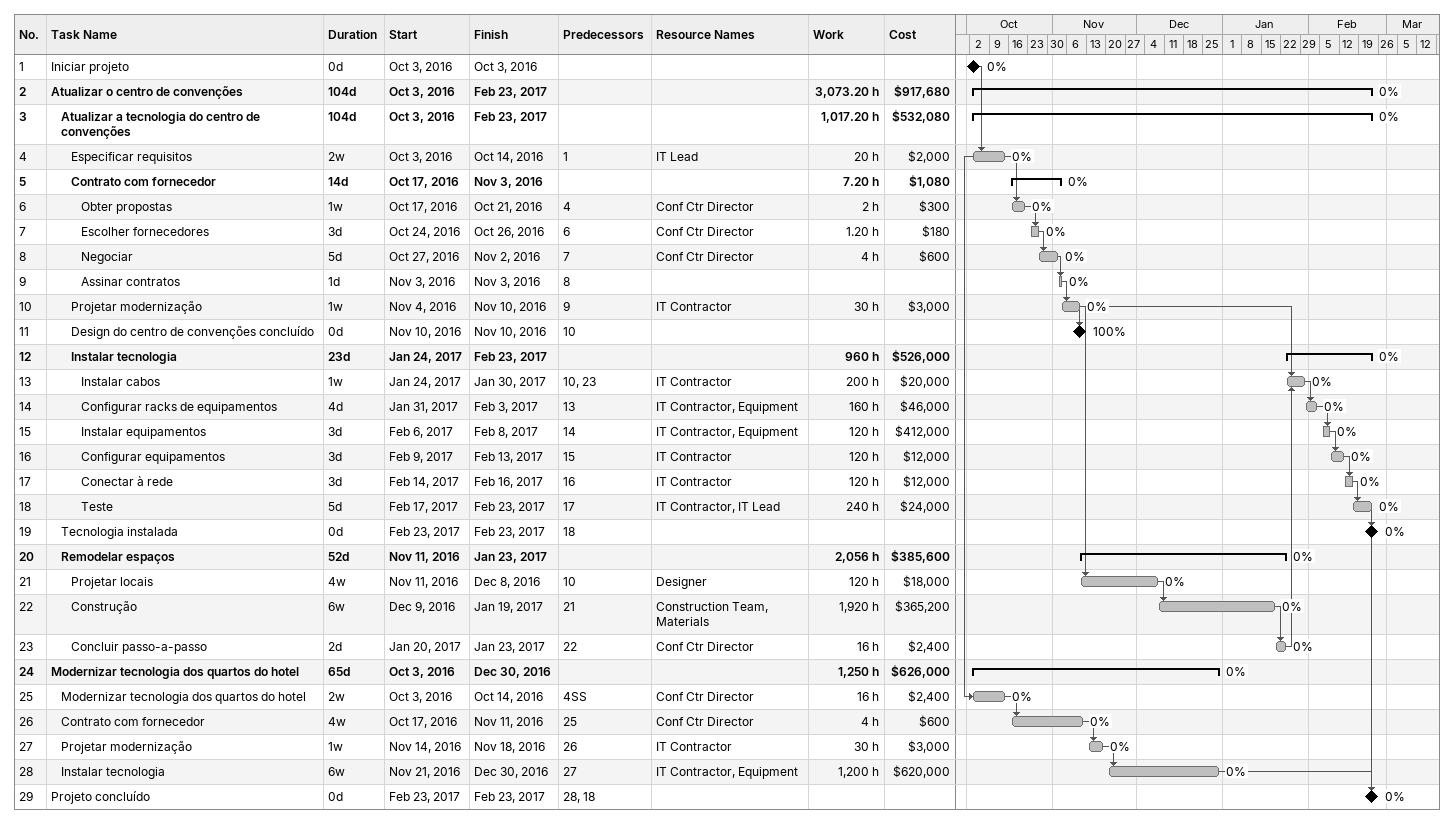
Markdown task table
| ID | Level | Task | Duration | Start | Finish | Predecessors | Resources | % complete | Work (h) | Cost ($) |
|---|---|---|---|---|---|---|---|---|---|---|
| 1 | 1 | Iniciar projeto | 0d | 2016-10-03 | 2016-10-03 |  |  | 0 |  |  |
| 2 | 1 | **Atualizar o centro de convenções** | 104d | 2016-10-03 | 2017-02-23 |  |  | 0 | 3073.20 | 917680 |
| 3 | 2 | **Atualizar a tecnologia do centro de convenções** | 104d | 2016-10-03 | 2017-02-23 |  |  | 0 | 1017.20 | 532080 |
| 4 | 3 | Especificar requisitos | 2w | 2016-10-03 | 2016-10-14 | 1 | IT Lead | 0 | 20 | 2000 |
| 5 | 3 | **Contrato com fornecedor** | 14d | 2016-10-17 | 2016-11-03 |  |  | 0 | 7.20 | 1080 |
| 6 | 4 | Obter propostas | 1w | 2016-10-17 | 2016-10-21 | 4 | Conf Ctr Director | 0 | 2 | 300 |
| 7 | 4 | Escolher fornecedores | 3d | 2016-10-24 | 2016-10-26 | 6 | Conf Ctr Director | 0 | 1.20 | 180 |
| 8 | 4 | Negociar | 5d | 2016-10-27 | 2016-11-02 | 7 | Conf Ctr Director | 0 | 4 | 600 |
| 9 | 4 | Assinar contratos | 1d | 2016-11-03 | 2016-11-03 | 8 |  | 0 |  |  |
| 10 | 3 | Projetar modernização | 1w | 2016-11-04 | 2016-11-10 | 9 | IT Contractor | 0 | 30 | 3000 |
| 11 | 3 | Design do centro de convenções concluído | 0d | 2016-11-10 | 2016-11-10 | 10 |  | 100 |  |  |
| 12 | 3 | **Instalar tecnologia** | 23d | 2017-01-24 | 2017-02-23 |  |  | 0 | 960 | 526000 |
| 13 | 4 | Instalar cabos | 1w | 2017-01-24 | 2017-01-30 | 10, 23 | IT Contractor | 0 | 200 | 20000 |
| 14 | 4 | Configurar racks de equipamentos | 4d | 2017-01-31 | 2017-02-03 | 13 | IT Contractor, Equipment | 0 | 160 | 46000 |
| 15 | 4 | Instalar equipamentos | 3d | 2017-02-06 | 2017-02-08 | 14 | IT Contractor, Equipment | 0 | 120 | 412000 |
| 16 | 4 | Configurar equipamentos | 3d | 2017-02-09 | 2017-02-13 | 15 | IT Contractor | 0 | 120 | 12000 |
| 17 | 4 | Conectar à rede | 3d | 2017-02-14 | 2017-02-16 | 16 | IT Contractor | 0 | 120 | 12000 |
| 18 | 4 | Teste | 5d | 2017-02-17 | 2017-02-23 | 17 | IT Contractor, IT Lead | 0 | 240 | 24000 |
| 19 | 2 | Tecnologia instalada | 0d | 2017-02-23 | 2017-02-23 | 18 |  | 0 |  |  |
| 20 | 2 | **Remodelar espaços** | 52d | 2016-11-11 | 2017-01-23 |  |  | 0 | 2056 | 385600 |
| 21 | 3 | Projetar locais | 4w | 2016-11-11 | 2016-12-08 | 10 | Designer | 0 | 120 | 18000 |
| 22 | 3 | Construção | 6w | 2016-12-09 | 2017-01-19 | 21 | Construction Team, Materials | 0 | 1920 | 365200 |
| 23 | 3 | Concluir passo-a-passo | 2d | 2017-01-20 | 2017-01-23 | 22 | Conf Ctr Director | 0 | 16 | 2400 |
| 24 | 1 | **Modernizar tecnologia dos quartos do hotel** | 65d | 2016-10-03 | 2016-12-30 |  |  | 0 | 1250 | 626000 |
| 25 | 2 | Modernizar tecnologia dos quartos do hotel | 2w | 2016-10-03 | 2016-10-14 | 4SS | Conf Ctr Director | 0 | 16 | 2400 |
| 26 | 2 | Contrato com fornecedor | 4w | 2016-10-17 | 2016-11-11 | 25 | Conf Ctr Director | 0 | 4 | 600 |
| 27 | 2 | Projetar modernização | 1w | 2016-11-14 | 2016-11-18 | 26 | IT Contractor | 0 | 30 | 3000 |
| 28 | 2 | Instalar tecnologia | 6w | 2016-11-21 | 2016-12-30 | 27 | IT Contractor, Equipment | 0 | 1200 | 620000 |
| 29 | 1 | Projeto concluído | 0d | 2017-02-23 | 2017-02-23 | 28, 18 |  | 0 |  |  |
